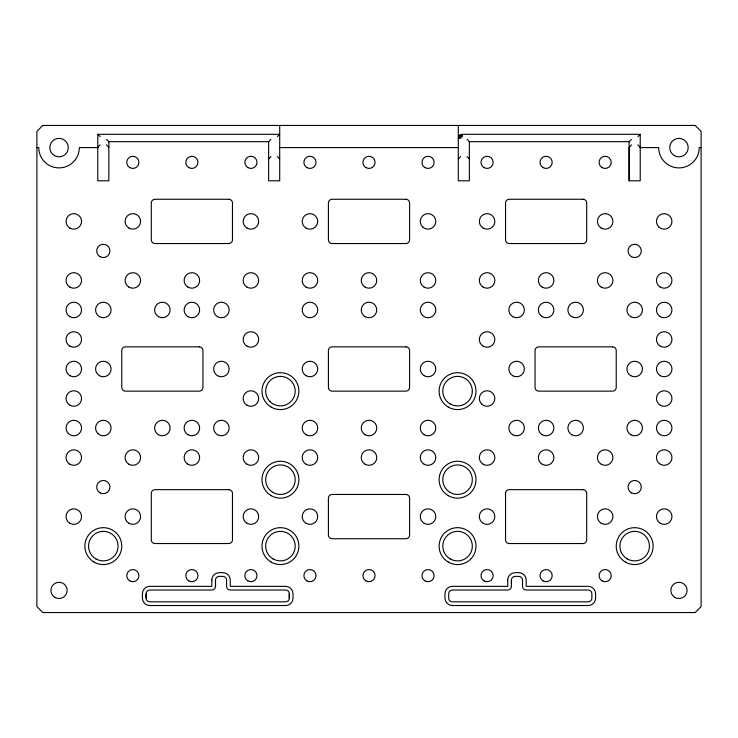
<?xml version="1.0" encoding="UTF-8"?>
<svg xmlns="http://www.w3.org/2000/svg" width="738" height="738" viewBox="0 0 738 738"><rect width="100%" height="100%" fill="white"/><g stroke="black" fill="none" stroke-linecap="round" stroke-linejoin="round"><path stroke-width="1.11" d="M146.124 598.149L146.124 593.721A3.69 3.69 0 0 1 149.814 590.031L211.806 590.031A3.69 3.69 0 0 0 215.496 586.341L215.496 580.068A3.69 3.69 0 0 1 219.186 576.378L222.876 576.378A3.69 3.69 0 0 1 226.566 580.068L226.566 586.341A3.69 3.69 0 0 0 230.256 590.031L285.606 590.031A3.69 3.69 0 0 1 289.296 593.721L289.296 598.149A3.69 3.69 0 0 1 285.606 601.839L149.814 601.839A3.69 3.69 0 0 1 146.124 598.149L146.124 593.721M215.496 586.341L215.496 580.068M289.296 598.149L289.296 593.721M511.434 586.341L511.434 580.068A3.69 3.69 0 0 1 515.124 576.378L518.814 576.378A3.69 3.69 0 0 1 522.504 580.068L522.504 586.341A3.69 3.69 0 0 0 526.194 590.031L588.186 590.031A3.69 3.69 0 0 1 591.876 593.721L591.876 598.149A3.69 3.69 0 0 1 588.186 601.839L452.394 601.839A3.69 3.69 0 0 1 448.704 598.149L448.704 593.721A3.69 3.69 0 0 1 452.394 590.031L507.744 590.031A3.69 3.69 0 0 0 511.434 586.341L511.434 580.068M458.298 138.006A3.69 3.69 0 0 1 461.988 134.316L640.215 134.316L640.215 180.81L629.145 180.81L629.145 147.277L631.525 144.888M97.785 147.296L100.165 144.888M268.632 158.947L270.975 156.594M458.298 158.947L460.641 156.594M106.576 139.417L108.855 141.696L268.632 141.696L270.911 139.417M277.423 136.595L279.702 134.316L97.785 134.316L97.785 180.81L108.855 180.81L108.855 141.696M467.089 139.417L469.368 141.696L629.145 141.696L631.424 139.417M637.936 136.595L640.215 134.316M36.9 147.6L38.745 147.6A20.295 20.295 0 0 0 59.04 167.895A20.295 20.295 0 0 0 79.335 147.6L97.785 147.6M279.702 147.6L458.298 147.6M640.215 147.6L658.665 147.6A20.295 20.295 0 0 0 678.96 167.895A20.295 20.295 0 0 0 699.255 147.6L701.1 147.6M637.835 144.888L640.215 147.296M467.025 156.594L469.368 158.947M277.359 156.594L279.702 158.947M97.785 134.316L100.064 136.595M106.475 144.888L108.855 147.296M629.145 141.696L629.145 180.81M469.368 141.696L469.368 180.81L458.298 180.81L458.298 125.46M279.702 125.46L279.702 180.81L268.632 180.81L268.632 141.696M211.806 580.068L211.806 586.341L149.814 586.341A7.38 7.38 0 0 0 142.683 591.811A24.289 24.289 0 0 0 142.434 598.149A7.38 7.38 0 0 0 149.814 605.529L285.606 605.529A7.38 7.38 0 0 0 292.737 600.059A24.289 24.289 0 0 0 292.986 593.721A7.38 7.38 0 0 0 285.606 586.341L230.256 586.341L230.256 580.068A7.38 7.38 0 0 0 224.786 572.937A21.467 21.467 0 0 0 219.186 572.688A7.38 7.38 0 0 0 211.806 580.068M507.744 580.068L507.744 586.341L452.394 586.341A7.38 7.38 0 0 0 445.263 591.811A24.289 24.289 0 0 0 445.014 598.149A7.38 7.38 0 0 0 452.394 605.529L588.186 605.529A7.38 7.38 0 0 0 595.317 600.059A24.289 24.289 0 0 0 595.566 593.721A7.38 7.38 0 0 0 588.186 586.341L526.194 586.341L526.194 580.068A7.38 7.38 0 0 0 520.724 572.937A21.467 21.467 0 0 0 515.124 572.688A7.38 7.38 0 0 0 507.744 580.068M459.534 136.899L459.377 138.006L460.051 137.425L461.029 138.006L458.427 138.006L461.988 134.445L461.988 137.047L461.407 136.069L461.988 135.395L460.484 135.146L459.128 136.502L459.534 136.899M42.804 125.46L36.9 131.364L36.9 606.636L42.804 612.54L695.196 612.54L701.1 606.636L701.1 131.364L695.196 125.46L42.804 125.46M228.78 199.26L154.98 199.26A3.69 3.69 0 0 0 151.29 202.95L151.29 239.85A3.69 3.69 0 0 0 154.98 243.54L228.78 243.54A3.69 3.69 0 0 0 232.47 239.85L232.47 202.95A3.69 3.69 0 0 0 228.78 199.26M405.9 199.26L332.1 199.26A3.69 3.69 0 0 0 328.41 202.95L328.41 239.85A3.69 3.69 0 0 0 332.1 243.54L405.9 243.54A3.69 3.69 0 0 0 409.59 239.85L409.59 202.95A3.69 3.69 0 0 0 405.9 199.26M583.02 199.26L509.22 199.26A3.69 3.69 0 0 0 505.53 202.95L505.53 239.85A3.69 3.69 0 0 0 509.22 243.54L583.02 243.54A3.69 3.69 0 0 0 586.71 239.85L586.71 202.95A3.69 3.69 0 0 0 583.02 199.26M199.26 346.86L125.46 346.86A3.69 3.69 0 0 0 121.77 350.55L121.77 387.45A3.69 3.69 0 0 0 125.46 391.14L199.26 391.14A3.69 3.69 0 0 0 202.95 387.45L202.95 350.55A3.69 3.69 0 0 0 199.26 346.86M405.9 346.86L332.1 346.86A3.69 3.69 0 0 0 328.41 350.55L328.41 387.45A3.69 3.69 0 0 0 332.1 391.14L405.9 391.14A3.69 3.69 0 0 0 409.59 387.45L409.59 350.55A3.69 3.69 0 0 0 405.9 346.86M612.54 346.86L538.74 346.86A3.69 3.69 0 0 0 535.05 350.55L535.05 387.45A3.69 3.69 0 0 0 538.74 391.14L612.54 391.14A3.69 3.69 0 0 0 616.23 387.45L616.23 350.55A3.69 3.69 0 0 0 612.54 346.86M228.78 489.663L154.98 489.663A3.69 3.69 0 0 0 151.29 493.353L151.29 539.847A3.69 3.69 0 0 0 154.98 543.537L228.78 543.537A3.69 3.69 0 0 0 232.47 539.847L232.47 493.353A3.69 3.69 0 0 0 228.78 489.663M583.02 489.663L509.22 489.663A3.69 3.69 0 0 0 505.53 493.353L505.53 539.847A3.69 3.69 0 0 0 509.22 543.537L583.02 543.537A3.69 3.69 0 0 0 586.71 539.847L586.71 493.353A3.69 3.69 0 0 0 583.02 489.663M405.9 494.46L332.1 494.46A3.69 3.69 0 0 0 328.41 498.15L328.41 535.05A3.69 3.69 0 0 0 332.1 538.74L405.9 538.74A3.69 3.69 0 0 0 409.59 535.05L409.59 498.15A3.69 3.69 0 0 0 405.9 494.46M631.359 256.676A6.642 6.642 0 0 0 641.322 250.92A6.642 6.642 0 0 0 631.359 245.164A6.642 6.642 0 0 0 631.359 256.676M631.359 492.836A6.642 6.642 0 0 0 641.322 487.08A6.642 6.642 0 0 0 631.359 481.324A6.642 6.642 0 0 0 631.359 492.836M99.999 492.836A6.642 6.642 0 0 0 109.962 487.08A6.642 6.642 0 0 0 99.999 481.324A6.642 6.642 0 0 0 99.999 492.836M99.999 256.676A6.642 6.642 0 0 0 109.962 250.92A6.642 6.642 0 0 0 99.999 245.164A6.642 6.642 0 0 0 99.999 256.676M129.796 167.637A6.088 6.088 0 0 0 138.928 162.36A6.088 6.088 0 0 0 129.796 157.083A6.088 6.088 0 0 0 129.796 167.637M188.836 167.637A6.088 6.088 0 0 0 197.969 162.36A6.088 6.088 0 0 0 188.836 157.083A6.088 6.088 0 0 0 188.836 167.637M247.876 167.637A6.088 6.088 0 0 0 257.009 162.36A6.088 6.088 0 0 0 247.876 157.083A6.088 6.088 0 0 0 247.876 167.637M306.916 167.637A6.088 6.088 0 0 0 316.048 162.36A6.088 6.088 0 0 0 306.916 157.083A6.088 6.088 0 0 0 306.916 167.637M365.956 167.637A6.088 6.088 0 0 0 375.089 162.36A6.088 6.088 0 0 0 365.956 157.083A6.088 6.088 0 0 0 365.956 167.637M424.996 167.637A6.088 6.088 0 0 0 434.129 162.36A6.088 6.088 0 0 0 424.996 157.083A6.088 6.088 0 0 0 424.996 167.637M484.036 167.637A6.088 6.088 0 0 0 493.168 162.36A6.088 6.088 0 0 0 484.036 157.083A6.088 6.088 0 0 0 484.036 167.637M543.076 167.637A6.088 6.088 0 0 0 552.208 162.36A6.088 6.088 0 0 0 543.076 157.083A6.088 6.088 0 0 0 543.076 167.637M602.116 167.637A6.088 6.088 0 0 0 611.249 162.36A6.088 6.088 0 0 0 602.116 157.083A6.088 6.088 0 0 0 602.116 167.637M129.796 580.917A6.088 6.088 0 0 0 138.928 575.64A6.088 6.088 0 0 0 129.796 570.363A6.088 6.088 0 0 0 129.796 580.917M188.836 580.917A6.088 6.088 0 0 0 197.969 575.64A6.088 6.088 0 0 0 188.836 570.363A6.088 6.088 0 0 0 188.836 580.917M247.876 580.917A6.088 6.088 0 0 0 257.009 575.64A6.088 6.088 0 0 0 247.876 570.363A6.088 6.088 0 0 0 247.876 580.917M306.916 580.917A6.088 6.088 0 0 0 316.048 575.64A6.088 6.088 0 0 0 306.916 570.363A6.088 6.088 0 0 0 306.916 580.917M365.956 580.917A6.088 6.088 0 0 0 375.089 575.64A6.088 6.088 0 0 0 365.956 570.363A6.088 6.088 0 0 0 365.956 580.917M424.996 580.917A6.088 6.088 0 0 0 434.129 575.64A6.088 6.088 0 0 0 424.996 570.363A6.088 6.088 0 0 0 424.996 580.917M484.036 580.917A6.088 6.088 0 0 0 493.168 575.64A6.088 6.088 0 0 0 484.036 570.363A6.088 6.088 0 0 0 484.036 580.917M543.076 580.917A6.088 6.088 0 0 0 552.208 575.64A6.088 6.088 0 0 0 543.076 570.363A6.088 6.088 0 0 0 543.076 580.917M602.116 580.917A6.088 6.088 0 0 0 611.249 575.64A6.088 6.088 0 0 0 602.116 570.363A6.088 6.088 0 0 0 602.116 580.917M658.72 226.88A7.749 7.749 0 0 0 671.681 223.402A7.749 7.749 0 0 0 662.198 213.919A7.749 7.749 0 0 0 658.72 226.88M601.285 228.107A7.749 7.749 0 0 0 612.909 221.4A7.749 7.749 0 0 0 601.285 214.693A7.749 7.749 0 0 0 601.285 228.107M483.205 228.107A7.749 7.749 0 0 0 494.829 221.4A7.749 7.749 0 0 0 483.205 214.693A7.749 7.749 0 0 0 483.205 228.107M422.56 226.88A7.749 7.749 0 0 0 435.521 223.402A7.749 7.749 0 0 0 426.038 213.919A7.749 7.749 0 0 0 422.56 226.88M306.086 228.107A7.749 7.749 0 0 0 317.709 221.4A7.749 7.749 0 0 0 306.086 214.693A7.749 7.749 0 0 0 306.086 228.107M247.046 228.107A7.749 7.749 0 0 0 258.669 221.4A7.749 7.749 0 0 0 247.046 214.693A7.749 7.749 0 0 0 247.046 228.107M128.966 228.107A7.749 7.749 0 0 0 140.589 221.4A7.749 7.749 0 0 0 128.966 214.693A7.749 7.749 0 0 0 128.966 228.107M69.925 228.107A7.749 7.749 0 0 0 81.549 221.4A7.749 7.749 0 0 0 69.925 214.693A7.749 7.749 0 0 0 69.925 228.107M660.325 287.147A7.749 7.749 0 0 0 671.949 280.44A7.749 7.749 0 0 0 660.325 273.733A7.749 7.749 0 0 0 660.325 287.147M601.285 287.147A7.749 7.749 0 0 0 612.909 280.44A7.749 7.749 0 0 0 601.285 273.733A7.749 7.749 0 0 0 601.285 287.147M542.245 287.147A7.749 7.749 0 0 0 553.869 280.44A7.749 7.749 0 0 0 542.245 273.733A7.749 7.749 0 0 0 542.245 287.147M483.205 287.147A7.749 7.749 0 0 0 494.829 280.44A7.749 7.749 0 0 0 483.205 273.733A7.749 7.749 0 0 0 483.205 287.147M424.166 287.147A7.749 7.749 0 0 0 435.789 280.44A7.749 7.749 0 0 0 424.166 273.733A7.749 7.749 0 0 0 424.166 287.147M365.125 287.147A7.749 7.749 0 0 0 376.749 280.44A7.749 7.749 0 0 0 365.125 273.733A7.749 7.749 0 0 0 365.125 287.147M306.086 287.147A7.749 7.749 0 0 0 317.709 280.44A7.749 7.749 0 0 0 306.086 273.733A7.749 7.749 0 0 0 306.086 287.147M247.046 287.147A7.749 7.749 0 0 0 258.669 280.44A7.749 7.749 0 0 0 247.046 273.733A7.749 7.749 0 0 0 247.046 287.147M188.006 287.147A7.749 7.749 0 0 0 199.629 280.44A7.749 7.749 0 0 0 188.006 273.733A7.749 7.749 0 0 0 188.006 287.147M128.966 287.147A7.749 7.749 0 0 0 140.589 280.44A7.749 7.749 0 0 0 128.966 273.733A7.749 7.749 0 0 0 128.966 287.147M69.925 287.147A7.749 7.749 0 0 0 81.549 280.44A7.749 7.749 0 0 0 69.925 273.733A7.749 7.749 0 0 0 69.925 287.147M660.325 346.187A7.749 7.749 0 0 0 671.949 339.48A7.749 7.749 0 0 0 660.325 332.773A7.749 7.749 0 0 0 660.325 346.187M483.205 346.187A7.749 7.749 0 0 0 494.829 339.48A7.749 7.749 0 0 0 483.205 332.773A7.749 7.749 0 0 0 483.205 346.187M247.046 346.187A7.749 7.749 0 0 0 258.669 339.48A7.749 7.749 0 0 0 247.046 332.773A7.749 7.749 0 0 0 247.046 346.187M69.925 346.187A7.749 7.749 0 0 0 81.549 339.48A7.749 7.749 0 0 0 69.925 332.773A7.749 7.749 0 0 0 69.925 346.187M660.325 405.227A7.749 7.749 0 0 0 671.949 398.52A7.749 7.749 0 0 0 660.325 391.813A7.749 7.749 0 0 0 660.325 405.227M481.6 404A7.749 7.749 0 0 0 494.561 400.522A7.749 7.749 0 0 0 485.078 391.039A7.749 7.749 0 0 0 481.6 404M247.046 405.227A7.749 7.749 0 0 0 258.669 398.52A7.749 7.749 0 0 0 247.046 391.813A7.749 7.749 0 0 0 247.046 405.227M69.925 405.227A7.749 7.749 0 0 0 81.549 398.52A7.749 7.749 0 0 0 69.925 391.813A7.749 7.749 0 0 0 69.925 405.227M660.325 464.267A7.749 7.749 0 0 0 671.949 457.56A7.749 7.749 0 0 0 660.325 450.853A7.749 7.749 0 0 0 660.325 464.267M601.285 464.267A7.749 7.749 0 0 0 612.909 457.56A7.749 7.749 0 0 0 601.285 450.853A7.749 7.749 0 0 0 601.285 464.267M542.245 464.267A7.749 7.749 0 0 0 553.869 457.56A7.749 7.749 0 0 0 542.245 450.853A7.749 7.749 0 0 0 542.245 464.267M483.205 464.267A7.749 7.749 0 0 0 494.829 457.56A7.749 7.749 0 0 0 483.205 450.853A7.749 7.749 0 0 0 483.205 464.267M424.166 464.267A7.749 7.749 0 0 0 435.789 457.56A7.749 7.749 0 0 0 424.166 450.853A7.749 7.749 0 0 0 424.166 464.267M365.125 464.267A7.749 7.749 0 0 0 376.749 457.56A7.749 7.749 0 0 0 365.125 450.853A7.749 7.749 0 0 0 365.125 464.267M306.086 464.267A7.749 7.749 0 0 0 317.709 457.56A7.749 7.749 0 0 0 306.086 450.853A7.749 7.749 0 0 0 306.086 464.267M247.046 464.267A7.749 7.749 0 0 0 258.669 457.56A7.749 7.749 0 0 0 247.046 450.853A7.749 7.749 0 0 0 247.046 464.267M188.006 464.267A7.749 7.749 0 0 0 199.629 457.56A7.749 7.749 0 0 0 188.006 450.853A7.749 7.749 0 0 0 188.006 464.267M128.966 464.267A7.749 7.749 0 0 0 140.589 457.56A7.749 7.749 0 0 0 128.966 450.853A7.749 7.749 0 0 0 128.966 464.267M69.925 464.267A7.749 7.749 0 0 0 81.549 457.56A7.749 7.749 0 0 0 69.925 450.853A7.749 7.749 0 0 0 69.925 464.267M660.325 523.307A7.749 7.749 0 0 0 671.949 516.6A7.749 7.749 0 0 0 660.325 509.893A7.749 7.749 0 0 0 660.325 523.307M601.285 523.307A7.749 7.749 0 0 0 612.909 516.6A7.749 7.749 0 0 0 601.285 509.893A7.749 7.749 0 0 0 601.285 523.307M483.205 523.307A7.749 7.749 0 0 0 494.829 516.6A7.749 7.749 0 0 0 483.205 509.893A7.749 7.749 0 0 0 483.205 523.307M424.166 523.307A7.749 7.749 0 0 0 435.789 516.6A7.749 7.749 0 0 0 424.166 509.893A7.749 7.749 0 0 0 424.166 523.307M306.086 523.307A7.749 7.749 0 0 0 317.709 516.6A7.749 7.749 0 0 0 306.086 509.893A7.749 7.749 0 0 0 306.086 523.307M247.046 523.307A7.749 7.749 0 0 0 258.669 516.6A7.749 7.749 0 0 0 247.046 509.893A7.749 7.749 0 0 0 247.046 523.307M128.966 523.307A7.749 7.749 0 0 0 140.589 516.6A7.749 7.749 0 0 0 128.966 509.893A7.749 7.749 0 0 0 128.966 523.307M69.925 523.307A7.749 7.749 0 0 0 81.549 516.6A7.749 7.749 0 0 0 69.925 509.893A7.749 7.749 0 0 0 69.925 523.307M630.805 316.667A7.749 7.749 0 0 0 642.429 309.96A7.749 7.749 0 0 0 630.805 303.253A7.749 7.749 0 0 0 630.805 316.667M630.805 375.707A7.749 7.749 0 0 0 642.429 369A7.749 7.749 0 0 0 630.805 362.293A7.749 7.749 0 0 0 630.805 375.707M630.805 434.747A7.749 7.749 0 0 0 642.429 428.04A7.749 7.749 0 0 0 630.805 421.333A7.749 7.749 0 0 0 630.805 434.747M571.765 316.667A7.749 7.749 0 0 0 583.389 309.96A7.749 7.749 0 0 0 571.765 303.253A7.749 7.749 0 0 0 571.765 316.667M571.765 434.747A7.749 7.749 0 0 0 583.389 428.04A7.749 7.749 0 0 0 571.765 421.333A7.749 7.749 0 0 0 571.765 434.747M512.725 316.667A7.749 7.749 0 0 0 524.349 309.96A7.749 7.749 0 0 0 512.725 303.253A7.749 7.749 0 0 0 512.725 316.667M512.725 375.707A7.749 7.749 0 0 0 524.349 369A7.749 7.749 0 0 0 512.725 362.293A7.749 7.749 0 0 0 512.725 375.707M512.725 434.747A7.749 7.749 0 0 0 524.349 428.04A7.749 7.749 0 0 0 512.725 421.333A7.749 7.749 0 0 0 512.725 434.747M217.525 316.667A7.749 7.749 0 0 0 229.149 309.96A7.749 7.749 0 0 0 217.525 303.253A7.749 7.749 0 0 0 217.525 316.667M217.525 375.707A7.749 7.749 0 0 0 229.149 369A7.749 7.749 0 0 0 217.525 362.293A7.749 7.749 0 0 0 217.525 375.707M217.525 434.747A7.749 7.749 0 0 0 229.149 428.04A7.749 7.749 0 0 0 217.525 421.333A7.749 7.749 0 0 0 217.525 434.747M158.486 316.667A7.749 7.749 0 0 0 170.109 309.96A7.749 7.749 0 0 0 158.486 303.253A7.749 7.749 0 0 0 158.486 316.667M158.486 434.747A7.749 7.749 0 0 0 170.109 428.04A7.749 7.749 0 0 0 158.486 421.333A7.749 7.749 0 0 0 158.486 434.747M99.445 316.667A7.749 7.749 0 0 0 111.069 309.96A7.749 7.749 0 0 0 99.445 303.253A7.749 7.749 0 0 0 99.445 316.667M99.445 375.707A7.749 7.749 0 0 0 111.069 369A7.749 7.749 0 0 0 99.445 362.293A7.749 7.749 0 0 0 99.445 375.707M97.84 433.52A7.749 7.749 0 0 0 110.801 430.042A7.749 7.749 0 0 0 101.318 420.559A7.749 7.749 0 0 0 97.84 433.52M422.56 315.44A7.749 7.749 0 0 0 435.521 311.962A7.749 7.749 0 0 0 426.038 302.479A7.749 7.749 0 0 0 422.56 315.44M424.166 375.707A7.749 7.749 0 0 0 435.789 369A7.749 7.749 0 0 0 424.166 362.293A7.749 7.749 0 0 0 424.166 375.707M424.166 434.747A7.749 7.749 0 0 0 435.789 428.04A7.749 7.749 0 0 0 424.166 421.333A7.749 7.749 0 0 0 424.166 434.747M365.125 316.667A7.749 7.749 0 0 0 376.749 309.96A7.749 7.749 0 0 0 365.125 303.253A7.749 7.749 0 0 0 365.125 316.667M365.125 434.747A7.749 7.749 0 0 0 376.749 428.04A7.749 7.749 0 0 0 365.125 421.333A7.749 7.749 0 0 0 365.125 434.747M304.48 315.44A7.749 7.749 0 0 0 317.441 311.962A7.749 7.749 0 0 0 307.958 302.479A7.749 7.749 0 0 0 304.48 315.44M306.086 375.707A7.749 7.749 0 0 0 317.709 369A7.749 7.749 0 0 0 306.086 362.293A7.749 7.749 0 0 0 306.086 375.707M306.086 434.747A7.749 7.749 0 0 0 317.709 428.04A7.749 7.749 0 0 0 306.086 421.333A7.749 7.749 0 0 0 306.086 434.747M660.325 316.667A7.749 7.749 0 0 0 671.949 309.96A7.749 7.749 0 0 0 660.325 303.253A7.749 7.749 0 0 0 660.325 316.667M660.325 375.707A7.749 7.749 0 0 0 671.949 369A7.749 7.749 0 0 0 660.325 362.293A7.749 7.749 0 0 0 660.325 375.707M658.72 433.52A7.749 7.749 0 0 0 671.681 430.042A7.749 7.749 0 0 0 662.198 420.559A7.749 7.749 0 0 0 658.72 433.52M542.245 316.667A7.749 7.749 0 0 0 553.869 309.96A7.749 7.749 0 0 0 542.245 303.253A7.749 7.749 0 0 0 542.245 316.667M542.245 434.747A7.749 7.749 0 0 0 553.869 428.04A7.749 7.749 0 0 0 542.245 421.333A7.749 7.749 0 0 0 542.245 434.747M188.006 316.667A7.749 7.749 0 0 0 199.629 309.96A7.749 7.749 0 0 0 188.006 303.253A7.749 7.749 0 0 0 188.006 316.667M188.006 434.747A7.749 7.749 0 0 0 199.629 428.04A7.749 7.749 0 0 0 188.006 421.333A7.749 7.749 0 0 0 188.006 434.747M69.925 316.667A7.749 7.749 0 0 0 81.549 309.96A7.749 7.749 0 0 0 69.925 303.253A7.749 7.749 0 0 0 69.925 316.667M69.925 375.707A7.749 7.749 0 0 0 81.549 369A7.749 7.749 0 0 0 69.925 362.293A7.749 7.749 0 0 0 69.925 375.707M68.32 433.52A7.749 7.749 0 0 0 81.281 430.042A7.749 7.749 0 0 0 71.798 420.559A7.749 7.749 0 0 0 68.32 433.52M625.455 562.098A18.45 18.45 0 0 0 653.13 546.12A18.45 18.45 0 0 0 625.455 530.142A18.45 18.45 0 0 0 625.455 562.098M448.335 562.098A18.45 18.45 0 0 0 476.01 546.12A18.45 18.45 0 0 0 448.335 530.142A18.45 18.45 0 0 0 448.335 562.098M448.335 495.678A18.45 18.45 0 0 0 476.01 479.7A18.45 18.45 0 0 0 448.335 463.722A18.45 18.45 0 0 0 448.335 495.678M448.335 407.118A18.45 18.45 0 0 0 476.01 391.14A18.45 18.45 0 0 0 448.335 375.162A18.45 18.45 0 0 0 448.335 407.118M94.095 562.098A18.45 18.45 0 0 0 121.77 546.12A18.45 18.45 0 0 0 94.095 530.142A18.45 18.45 0 0 0 94.095 562.098M271.215 562.098A18.45 18.45 0 0 0 298.89 546.12A18.45 18.45 0 0 0 271.215 530.142A18.45 18.45 0 0 0 271.215 562.098M271.215 495.678A18.45 18.45 0 0 0 298.89 479.7A18.45 18.45 0 0 0 271.215 463.722A18.45 18.45 0 0 0 271.215 495.678M271.215 407.118A18.45 18.45 0 0 0 298.89 391.14A18.45 18.45 0 0 0 271.215 375.162A18.45 18.45 0 0 0 271.215 407.118M54.981 597.429A8.118 8.118 0 0 0 67.158 590.4A8.118 8.118 0 0 0 54.981 583.371A8.118 8.118 0 0 0 54.981 597.429M674.901 597.429A8.118 8.118 0 0 0 687.078 590.4A8.118 8.118 0 0 0 674.901 583.371A8.118 8.118 0 0 0 674.901 597.429M270.007 401.573A14.76 14.76 0 0 0 294.693 394.959A14.76 14.76 0 0 0 276.621 376.887A14.76 14.76 0 0 0 270.007 401.573M273.06 492.486A14.76 14.76 0 0 0 295.2 479.7A14.76 14.76 0 0 0 273.06 466.914A14.76 14.76 0 0 0 273.06 492.486M273.06 558.906A14.76 14.76 0 0 0 295.2 546.12A14.76 14.76 0 0 0 273.06 533.334A14.76 14.76 0 0 0 273.06 558.906M95.94 558.906A14.76 14.76 0 0 0 118.08 546.12A14.76 14.76 0 0 0 95.94 533.334A14.76 14.76 0 0 0 95.94 558.906M450.18 403.926A14.76 14.76 0 0 0 472.32 391.14A14.76 14.76 0 0 0 450.18 378.354A14.76 14.76 0 0 0 450.18 403.926M450.18 492.486A14.76 14.76 0 0 0 472.32 479.7A14.76 14.76 0 0 0 450.18 466.914A14.76 14.76 0 0 0 450.18 492.486M450.18 558.906A14.76 14.76 0 0 0 472.32 546.12A14.76 14.76 0 0 0 450.18 533.334A14.76 14.76 0 0 0 450.18 558.906M627.3 558.906A14.76 14.76 0 0 0 649.44 546.12A14.76 14.76 0 0 0 627.3 533.334A14.76 14.76 0 0 0 627.3 558.906M54.428 155.589A9.225 9.225 0 0 0 68.265 147.6A9.225 9.225 0 0 0 54.428 139.611A9.225 9.225 0 0 0 54.428 155.589M674.347 155.589A9.225 9.225 0 0 0 688.185 147.6A9.225 9.225 0 0 0 674.347 139.611A9.225 9.225 0 0 0 674.347 155.589"/></g></svg>
